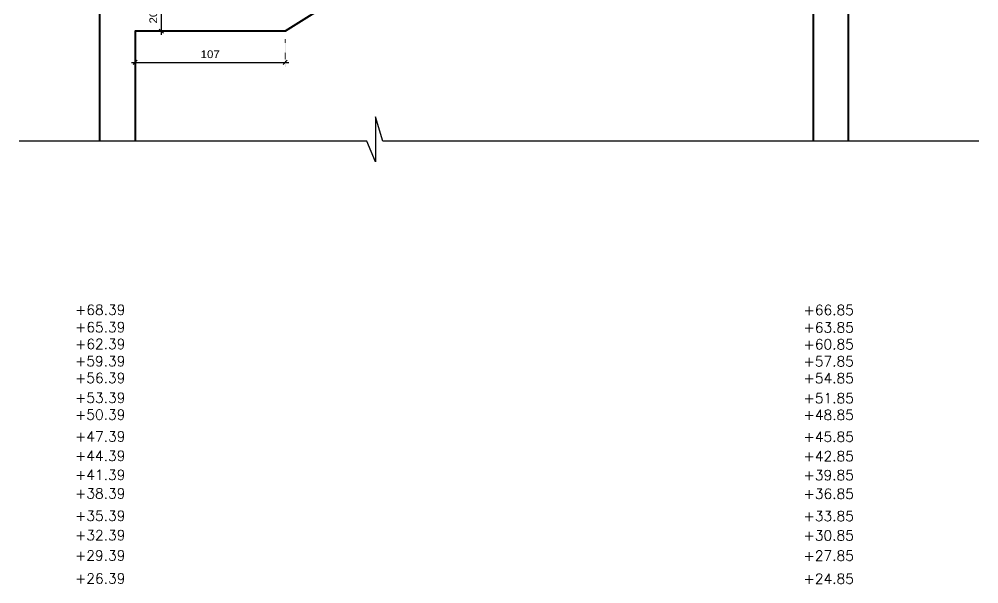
# Model space of a CAD drawing. Header units: centimetres. Extents: x 20560 to 58501, y -11023 to 7736.
# Drawn here: x 54503 to 55185, y -8902 to -8501 of the extents above; entities that cross this region are included whole.
import ezdxf

# ---------------------------------------------------------------- set-up
doc = ezdxf.new("R2010")
doc.units = ezdxf.units.CM
doc.header["$LTSCALE"] = 0.5
doc.header["$MEASUREMENT"] = 0
doc.linetypes.add('DOT', pattern=[0.25, 0, -0.25])
doc.layers.get('DEFPOINTS').update_dxf_attribs({"color": 1})
for name, color, linetype in [('break', 1, 'Continuous'), ('DIM', 2, 'Continuous'), ('otm', 3, 'Continuous')]:
    doc.layers.add(name, color=color, linetype=linetype)
doc.layers.add('W-Conc', color=3, linetype='Continuous', lineweight=40)
doc.styles.add('hebtxt', font='hebtxt-weld.shx', dxfattribs={"width": 1.11})
doc.styles.add('ROMANS', font='romans')
doc.dimstyles.new('25', dxfattribs={"dimtxt": 5.5, "dimasz": 3, "dimexe": 3, "dimexo": 6, "dimgap": 3, "dimtad": 1, "dimdec": 0, "dimrnd": 0.5, "dimtxsty": 'hebtxt', "dimblk1": 'OBLIQUE', "dimblk2": 'OBLIQUE', "dimsah": 1, "dimcen": 1, "dimdle": 2.5, "dimclre": 9, "dimclrt": 3, "dimazin": 3, "dimtfac": 1, "dimtdec": 0, "dimtix": 1, "dimtmove": 2, "dimatfit": 3, "dimldrblk": 'OBLIQUE'})

# ---------------------------------------------------------------- blocks, each defined once
blk = doc.blocks.new('_OBLIQUE')
at = {"color": 0, "linetype": 'ByBlock'}
blk.add_line((-0.5, -0.5), (0.5, 0.5), dxfattribs=at)
blk = doc.blocks.new('*D2730')
at = {"layer": 'DEFPOINTS', "color": 0, "ltscale": 5, "transparency": 16777216}
for p in [(54585.53, -8509.51), (54692.16, -8509.51), (54692.16, -8531.68)]:
    blk.add_point(p, dxfattribs=at)
at = {"layer": 'DIM', "color": 9, "linetype": 'DOT', "lineweight": -2, "ltscale": 5, "transparency": 16777216}
for p, q in [((54585.53, -8515.51), (54585.53, -8534.68)), ((54692.16, -8515.51), (54692.16, -8534.68))]:
    blk.add_line(p, q, dxfattribs=at)
at = {"layer": 'DIM', "color": 0, "lineweight": -2, "ltscale": 5, "transparency": 16777216}
blk.add_line((54583.03, -8531.68), (54694.66, -8531.68), dxfattribs=at)
at = {"layer": 'DIM', "color": 0, "lineweight": -2, "ltscale": 5, "transparency": 16777216, "xscale": 3, "yscale": 3, "zscale": 3, "rotation": 180}
blk.add_blockref('_OBLIQUE', (54585.53, -8531.68), dxfattribs=at)
at = {"layer": 'DIM', "color": 0, "lineweight": -2, "ltscale": 5, "transparency": 16777216, "xscale": 3, "yscale": 3, "zscale": 3}
blk.add_blockref('_OBLIQUE', (54692.16, -8531.68), dxfattribs=at)
at = {"layer": 'DIM', "color": 3, "ltscale": 5, "transparency": 16777216, "insert": (54638.85, -8525.93), "char_height": 5.5, "attachment_point": 5, "style": 'hebtxt'}
blk.add_mtext('\\A1;107', dxfattribs=at)
blk = doc.blocks.new('*D2776')
at = {"layer": 'DEFPOINTS', "color": 0, "ltscale": 5, "transparency": 16777216}
for p in [(54604.21, -8489.51), (54620.61, -8489.51), (54605.43, -8509.51)]:
    blk.add_point(p, dxfattribs=at)
at = {"layer": 'DIM', "color": 9, "linetype": 'DOT', "lineweight": -2, "ltscale": 5, "transparency": 16777216}
for p, q in [((54614.61, -8489.51), (54601.21, -8489.51)), ((54599.43, -8509.51), (54601.21, -8509.51))]:
    blk.add_line(p, q, dxfattribs=at)
at = {"layer": 'DIM', "color": 0, "lineweight": -2, "ltscale": 5, "transparency": 16777216}
blk.add_line((54604.21, -8512.01), (54604.21, -8487.01), dxfattribs=at)
at = {"layer": 'DIM', "color": 0, "lineweight": -2, "ltscale": 5, "transparency": 16777216, "xscale": 3, "yscale": 3, "zscale": 3}
for p, rotation in [((54604.21, -8489.51), 90), ((54604.21, -8509.51), 270)]:
    blk.add_blockref('_OBLIQUE', p, dxfattribs=dict(at, rotation=rotation))
at = {"layer": 'DIM', "color": 3, "ltscale": 5, "transparency": 16777216, "insert": (54598.46, -8499.51), "char_height": 5.5, "attachment_point": 5, "rotation": 90, "style": 'hebtxt'}
blk.add_mtext('\\A1;20', dxfattribs=at)

msp = doc.modelspace()

# ---------------------------------------------------------------- linework, layer by layer
at = {"layer": 'break', "elevation": 0}
msp.add_lwpolyline([(55185.121, -8587.707), (54761.576, -8587.707), (54756.401, -8570.287), (54756.401, -8602.383), (54750.277, -8587.707), (54503.112, -8587.707)], dxfattribs=at)
at = {"layer": 'W-Conc'}
msp.add_line((54560.534, -8587.707, 0), (54560.534, -8304.508, 0), dxfattribs=at)
at = {"layer": 'W-Conc', "elevation": 0}
for points in [[(55092.534, -8587.707), (55092.534, -8338.508), (55092.534, -7988.508), (55092.534, -7638.508), (55092.534, -7485.969)], [(55067.534, -8587.707), (55067.534, -8338.508), (54965.757, -8338.508), (54692.157, -8509.508), (54585.534, -8509.508), (54585.534, -8587.707)]]:
    msp.add_lwpolyline(points, dxfattribs=at)

# ---------------------------------------------------------------- texts
at = {"layer": 'otm', "color": 1, "style": 'ROMANS'}
for s, p in [('+68.39', (54542.801, -8711.096, -0.007)), ('+66.85', (55060.58, -8711.271, -0.007)), ('+65.39', (54542.801, -8723.498, -0.007)), ('+63.85', (55060.58, -8723.672, -0.007)), ('+62.39', (54542.801, -8735.446, -0.007)), ('+60.85', (55060.58, -8735.62, -0.007)), ('+59.39', (54542.801, -8747.578, -0.007)), ('+57.85', (55060.58, -8747.753, -0.007)), ('+56.39', (54542.801, -8759.527, -0.007)), ('+54.85', (55060.58, -8759.701, -0.007)), ('+53.39', (54542.801, -8773.681, -0.007)), ('+51.85', (55060.58, -8773.855, -0.007)), ('+50.39', (54542.801, -8785.629, -0.007)), ('+48.85', (55060.58, -8785.804, -0.007)), ('+47.39', (54542.801, -8801.13, -0.007)), ('+45.85', (55060.58, -8801.304, -0.007)), ('+44.39', (54542.801, -8814.928, -0.007)), ('+42.85', (55060.58, -8815.102, -0.007)), ('+41.39', (54542.801, -8828.432, -0.007)), ('+39.85', (55060.58, -8828.606, -0.007)), ('+38.39', (54542.801, -8841.642, -0.007)), ('+36.85', (55060.58, -8841.817, -0.007)), ('+35.39', (54542.801, -8857.495, -0.007)), ('+33.85', (55060.58, -8857.669, -0.007)), ('+32.39', (54542.801, -8871.293, -0.007)), ('+30.85', (55060.58, -8871.467, -0.007)), ('+29.39', (54542.801, -8885.678, -0.007)), ('+27.85', (55060.58, -8885.852, -0.007)), ('+26.39', (54542.801, -8902.026, -0.007)), ('+24.85', (55060.58, -8902.2, -0.007))]:
    msp.add_text(s, height=7.2, dxfattribs=at).set_placement(p)

# ---------------------------------------------------------------- dimensions: what is measured, and where the dimension line sits
at = {"layer": 'DIM', "ltscale": 5}
dim = msp.add_linear_dim(base=(54604.211, -8489.508, 0), p1=(54605.434, -8509.508, 0), p2=(54620.614, -8489.508, 0), angle=90, dimstyle='25', dxfattribs=at)
dim.commit()
dim.dimension.update_dxf_attribs({"geometry": '*D2776', "text_midpoint": (54598.461, -8499.508, 0)})
dim = msp.add_linear_dim(base=(54692.157, -8531.678, 0), p1=(54585.534, -8509.508, 0), p2=(54692.157, -8509.508, 0), dimstyle='25', dxfattribs=at)
dim.commit()
dim.dimension.update_dxf_attribs({"geometry": '*D2730', "text_midpoint": (54638.846, -8525.928, 0)})

doc.saveas('drawing.dxf')
